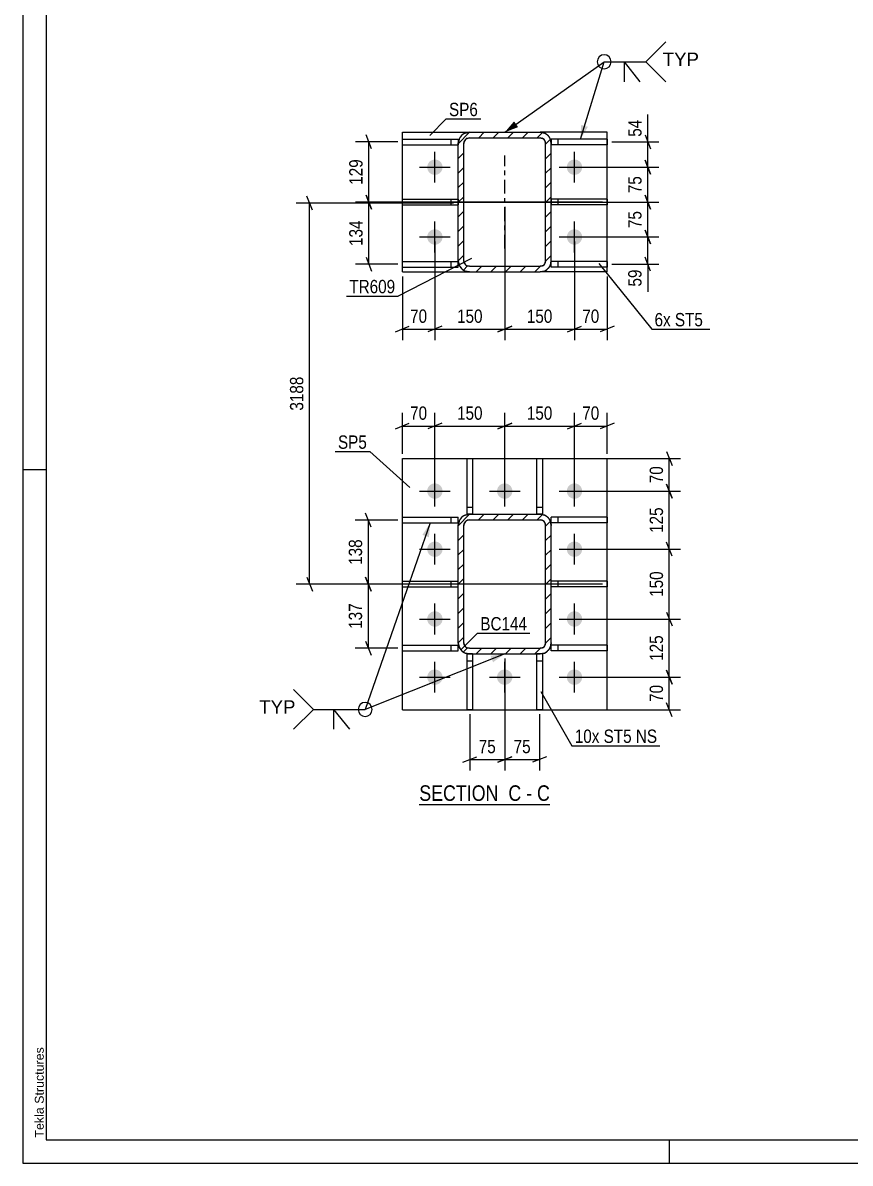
# Model space of a CAD drawing. Header units: millimetres. Extents: x 0 to 1189, y 0 to 841.
# Drawn here: x 0 to 177.8, y 0 to 245.1 of the extents above; entities that cross this region are included whole.
import ezdxf

# ---------------------------------------------------------------- set-up
doc = ezdxf.new("R2010")
doc.units = ezdxf.units.MM
doc.linetypes.add('DXK_LINE_DOT2', pattern=[3.9198, 1.9599, -1.9599])
doc.linetypes.add('DXK_LINE_DOT3', pattern=[5.9187, 2.979, -0.9799, 0.9799, -0.9799])
doc.styles.add('Arial', font='arial.ttf', dxfattribs={"height": 0.2})
doc.styles.add('Arial Narrow', font='ARIALN.TTF', dxfattribs={"height": 0.2})

# ---------------------------------------------------------------- blocks, each defined once
blk = doc.blocks.new('Unknown-814738513-1135')
at = {"color": 5, "linetype": 'Continuous'}
for p, q in [((0, 841), (0, 0)), ((5, 836), (5, 5)), ((5, 149), (0, 149)), ((5, 5), (1184, 5)), ((139, 0), (139, 5)), ((0, 0), (1189, 0))]:
    blk.add_line(p, q, dxfattribs=at)
at = {"color": 174, "linetype": 'Continuous', "style": 'Arial'}
blk.add_text('Tekla Structures', height=1.9102, rotation=90, dxfattribs=at).set_placement((4.5, 5.5))
blk = doc.blocks.new('Unknown-814738513-14 - 3557')
at = {"color": 6, "linetype": 'Continuous'}
blk.add_line((85.2, 77.13), (113.27, 77.13), dxfattribs=at)
at = {"color": 0, "linetype": 'Continuous'}
blk.add_wipeout([(103.3, 77.88), (103.3, 81.38), (85.2, 81.38), (85.2, 77.88)], dxfattribs=at)
at = {"color": 7, "linetype": 'Continuous', "style": 'Arial Narrow'}
blk.add_text('SECTION ', height=3.34, dxfattribs=at).set_placement((85.2, 77.88))
at = {"color": 0, "linetype": 'Continuous'}
blk.add_wipeout([(107.12, 77.88), (107.12, 81.38), (104.35, 81.38), (104.35, 77.88)], dxfattribs=at)
blk.add_wipeout([(109.45, 77.88), (109.45, 81.38), (108.17, 81.38), (108.17, 77.88)], dxfattribs=at)
at = {"color": 7, "linetype": 'Continuous', "style": 'Arial Narrow'}
blk.add_text('C', height=3.34, dxfattribs=at).set_placement((104.35, 77.88))
at = {"color": 0, "linetype": 'Continuous'}
blk.add_wipeout([(113.27, 77.88), (113.27, 81.38), (110.5, 81.38), (110.5, 77.88)], dxfattribs=at)
at = {"color": 7, "linetype": 'Continuous', "style": 'Arial Narrow'}
for s, p in [('C', (110.5, 77.88)), ('-', (108.17, 77.88))]:
    blk.add_text(s, height=3.34, dxfattribs=at).set_placement(p)
blk = doc.blocks.new('Part-814738513-3664 - 3557')
at = {"color": 2, "linetype": 'Continuous'}
for p, q in [((81.56, 191.58), (81.56, 221.58)), ((81.56, 221.58), (95.96, 221.58)), ((125.56, 221.58), (111.16, 221.58)), ((125.56, 191.58), (125.56, 221.58)), ((81.56, 191.58), (95.96, 191.58)), ((125.56, 191.58), (111.16, 191.58))]:
    blk.add_line(p, q, dxfattribs=at)
at = {"color": 7, "linetype": 'DXK_LINE_DOT2'}
for p, q in [((95.96, 221.58), (111.16, 221.58)), ((95.96, 191.58), (111.16, 191.58))]:
    blk.add_line(p, q, dxfattribs=at)
blk = doc.blocks.new('Part-814738513-3665 - 3557')
at = {"color": 2, "linetype": 'Continuous'}
for p, q in [((81.56, 97.47), (81.56, 151.47)), ((81.56, 151.47), (125.56, 151.47)), ((125.56, 97.47), (125.56, 151.47)), ((81.56, 97.47), (125.56, 97.47))]:
    blk.add_line(p, q, dxfattribs=at)
blk = doc.blocks.new('Part-814738513-3649 - 3557')
at = {"color": 7, "linetype": 'DXK_LINE_DOT2'}
for p, q in [((110.46, 109.47), (110.46, 109.48)), ((110.46, 109.48), (110.46, 109.47)), ((111.17, 109.48), (110.46, 109.48)), ((110.46, 107.98), (111.66, 107.98))]:
    blk.add_line(p, q, dxfattribs=at)
at = {"color": 2, "linetype": 'Continuous'}
for p, q in [((110.46, 97.48), (110.46, 109.47)), ((111.66, 109.48), (111.17, 109.48)), ((111.66, 109.48), (111.66, 97.48)), ((111.66, 97.48), (110.46, 97.48))]:
    blk.add_line(p, q, dxfattribs=at)
blk = doc.blocks.new('Part-814738513-3767 - 3557')
at = {"color": 2, "linetype": 'Continuous'}
for p, q in [((81.56, 218.91), (81.56, 220.11)), ((81.56, 220.11), (93.56, 220.11)), ((81.56, 218.91), (93.56, 218.91)), ((93.56, 220.11), (93.56, 219.18))]:
    blk.add_line(p, q, dxfattribs=at)
at = {"color": 7, "linetype": 'DXK_LINE_DOT2'}
for p, q in [((92.06, 218.91), (92.06, 220.11)), ((93.56, 219.18), (93.56, 218.91))]:
    blk.add_line(p, q, dxfattribs=at)
blk = doc.blocks.new('Part-814738513-3639 - 3557')
at = {"color": 2, "linetype": 'Continuous'}
for p, q in [((110.46, 139.48), (110.46, 151.48)), ((110.46, 151.48), (111.66, 151.48)), ((111.66, 151.48), (111.66, 139.48)), ((111.66, 139.48), (110.46, 139.48))]:
    blk.add_line(p, q, dxfattribs=at)
at = {"color": 7, "linetype": 'DXK_LINE_DOT2'}
blk.add_line((110.46, 140.98), (111.66, 140.98), dxfattribs=at)
blk = doc.blocks.new('Part-814738513-3724 - 3557')
at = {"color": 2, "linetype": 'Continuous'}
for p, q in [((95.46, 139.48), (95.46, 151.48)), ((95.46, 151.48), (96.66, 151.48)), ((96.66, 151.48), (96.66, 139.48)), ((96.66, 139.48), (95.46, 139.48))]:
    blk.add_line(p, q, dxfattribs=at)
at = {"color": 7, "linetype": 'DXK_LINE_DOT2'}
blk.add_line((95.46, 140.98), (96.66, 140.98), dxfattribs=at)
blk = doc.blocks.new('Part-814738513-3772 - 3557')
at = {"color": 2, "linetype": 'Continuous'}
for p, q in [((81.56, 205.98), (81.56, 207.18)), ((81.56, 207.18), (93.56, 207.18)), ((81.56, 205.98), (93.56, 205.98))]:
    blk.add_line(p, q, dxfattribs=at)
at = {"color": 7, "linetype": 'DXK_LINE_DOT2'}
for p, q in [((92.06, 205.98), (92.06, 207.18)), ((93.56, 207.18), (93.56, 205.98))]:
    blk.add_line(p, q, dxfattribs=at)
blk = doc.blocks.new('Part-814738513-3644 - 3557')
at = {"color": 2, "linetype": 'Continuous'}
for p, q in [((95.46, 97.48), (95.46, 109.48)), ((95.46, 109.48), (95.96, 109.48)), ((96.66, 109.47), (96.66, 97.48)), ((96.66, 97.48), (95.46, 97.48))]:
    blk.add_line(p, q, dxfattribs=at)
at = {"color": 7, "linetype": 'DXK_LINE_DOT2'}
for p, q in [((95.46, 107.98), (96.66, 107.98)), ((96.66, 109.48), (95.96, 109.48)), ((96.66, 109.48), (96.66, 109.47)), ((96.66, 109.47), (96.66, 109.48))]:
    blk.add_line(p, q, dxfattribs=at)
blk = doc.blocks.new('Part-814738513-3681 - 3557')
at = {"linetype": 'Continuous'}
h = blk.add_hatch(dxfattribs=at)
h.set_pattern_fill('', scale=0.7, style=0, pattern_type=0)
h.set_pattern_definition([(45, (93.563, 193.9762), (-1.57154, 1.57154), [])])
h.paths.add_polyline_path([(93.56, 219.18), (93.56, 193.98), (93.75, 193.06), (94.27, 192.28), (95.04, 191.76), (95.96, 191.58), (111.16, 191.58), (112.08, 191.76), (112.86, 192.28), (113.38, 193.06), (113.56, 193.98), (113.56, 219.18), (113.38, 220.09), (112.86, 220.87), (112.08, 221.39), (111.16, 221.58), (95.96, 221.58), (95.04, 221.39), (94.27, 220.87), (93.75, 220.09)])
h.paths.add_polyline_path([(95.11, 220.02), (95.5, 220.28), (95.96, 220.38), (111.16, 220.38), (111.62, 220.28), (112.01, 220.02), (112.27, 219.64), (112.36, 219.18), (112.36, 193.98), (112.27, 193.52), (112.01, 193.13), (111.62, 192.87), (111.16, 192.78), (95.96, 192.78), (95.5, 192.87), (95.11, 193.13), (94.85, 193.52), (94.76, 193.98), (94.76, 219.18), (94.85, 219.64)])
at = {"color": 7, "linetype": 'DXK_LINE_DOT2'}
for p, q in [((95.04, 221.39), (95.96, 221.58)), ((95.96, 221.58), (111.16, 221.58)), ((111.16, 221.58), (112.08, 221.39)), ((93.56, 219.18), (93.75, 220.09)), ((93.56, 193.98), (93.56, 219.18)), ((94.85, 219.64), (94.76, 219.18)), ((94.76, 193.98), (94.76, 219.18)), ((95.96, 220.38), (95.5, 220.28)), ((95.96, 220.38), (111.16, 220.38)), ((111.62, 220.28), (111.16, 220.38)), ((112.36, 219.18), (112.27, 219.64)), ((112.36, 193.98), (112.36, 219.18)), ((113.38, 220.09), (113.56, 219.18)), ((113.56, 193.98), (113.56, 219.18)), ((93.75, 193.06), (93.56, 193.98)), ((94.76, 193.98), (94.85, 193.52)), ((112.27, 193.52), (112.36, 193.98)), ((113.56, 193.98), (113.38, 193.06)), ((95.96, 191.58), (95.04, 191.76)), ((95.5, 192.87), (95.96, 192.78)), ((95.96, 192.78), (111.16, 192.78)), ((95.96, 191.58), (111.16, 191.58)), ((111.16, 192.78), (111.62, 192.87)), ((112.08, 191.76), (111.16, 191.58))]:
    blk.add_line(p, q, dxfattribs=at)
at = {"color": 2, "linetype": 'Continuous'}
for p, q in [((95.96, 221.58), (95.04, 221.39)), ((95.96, 221.58), (111.16, 221.58)), ((112.08, 221.39), (111.16, 221.58)), ((93.75, 220.09), (93.56, 219.18)), ((93.56, 193.98), (93.56, 219.18)), ((94.76, 219.18), (94.85, 219.64)), ((94.76, 193.98), (94.76, 219.18)), ((95.5, 220.28), (95.96, 220.38)), ((95.96, 220.38), (111.16, 220.38)), ((111.16, 220.38), (111.62, 220.28)), ((112.27, 219.64), (112.36, 219.18)), ((112.36, 193.98), (112.36, 219.18)), ((113.56, 219.18), (113.38, 220.09)), ((113.56, 193.98), (113.56, 219.18)), ((93.56, 193.98), (93.75, 193.06)), ((94.85, 193.52), (94.76, 193.98)), ((112.36, 193.98), (112.27, 193.52)), ((113.38, 193.06), (113.56, 193.98)), ((95.04, 191.76), (95.96, 191.58)), ((95.96, 192.78), (95.5, 192.87)), ((95.96, 192.78), (111.16, 192.78)), ((95.96, 191.58), (111.16, 191.58)), ((111.62, 192.87), (111.16, 192.78)), ((111.16, 191.58), (112.08, 191.76))]:
    blk.add_line(p, q, dxfattribs=at)
at = {"color": 7, "linetype": 'DXK_LINE_DOT3'}
for p, q in [((103.56, 196.58), (103.56, 216.58)), ((93.56, 206.58), (113.56, 206.58))]:
    blk.add_line(p, q, dxfattribs=at)
at = {"color": 7, "linetype": 'DXK_LINE_DOT2'}
for centre, radius, start, end in [((95.96, 219.18), 2.4, 112.5, 157.5), ((111.16, 219.18), 2.4, 22.5, 67.5), ((95.96, 219.18), 1.2, 112.5, 157.5), ((111.16, 219.18), 1.2, 22.5, 67.5), ((95.96, 193.98), 2.4, 202.5, 247.5), ((95.96, 193.98), 1.2, 202.5, 247.5), ((111.16, 193.98), 1.2, 292.5, 337.5), ((111.16, 193.98), 2.4, 292.5, 337.5)]:
    blk.add_arc(centre, radius, start, end, dxfattribs=at)
at = {"color": 2, "linetype": 'Continuous'}
for centre, radius, start, end in [((95.96, 219.18), 2.4, 112.5, 157.5), ((111.16, 219.18), 2.4, 22.5, 67.5), ((95.96, 219.18), 1.2, 112.5, 157.5), ((111.16, 219.18), 1.2, 22.5, 67.5), ((95.96, 193.98), 2.4, 202.5, 247.5), ((95.96, 193.98), 1.2, 202.5, 247.5), ((111.16, 193.98), 1.2, 292.5, 337.5), ((111.16, 193.98), 2.4, 292.5, 337.5)]:
    blk.add_arc(centre, radius, start, end, dxfattribs=at)
blk = doc.blocks.new('Part-814738513-3686 - 3557')
at = {"linetype": 'Continuous'}
h = blk.add_hatch(dxfattribs=at)
h.set_pattern_fill('', scale=0.7, style=0, pattern_type=0)
h.set_pattern_definition([(45, (93.563, 111.875), (-1.57154, 1.57154), [])])
h.paths.add_polyline_path([(93.56, 137.07), (93.56, 111.87), (93.75, 110.96), (94.27, 110.18), (95.04, 109.66), (95.96, 109.47), (111.16, 109.47), (112.08, 109.66), (112.86, 110.18), (113.38, 110.96), (113.56, 111.87), (113.56, 137.07), (113.38, 137.99), (112.86, 138.77), (112.08, 139.29), (111.16, 139.47), (95.96, 139.47), (95.04, 139.29), (94.27, 138.77), (93.75, 137.99)])
h.paths.add_polyline_path([(95.11, 137.92), (95.5, 138.18), (95.96, 138.27), (111.16, 138.27), (111.62, 138.18), (112.01, 137.92), (112.27, 137.53), (112.36, 137.07), (112.36, 111.87), (112.27, 111.42), (112.01, 111.03), (111.62, 110.77), (111.16, 110.67), (95.96, 110.67), (95.5, 110.77), (95.11, 111.03), (94.85, 111.42), (94.76, 111.87), (94.76, 137.07), (94.85, 137.53)])
at = {"color": 7, "linetype": 'DXK_LINE_DOT2'}
for p, q in [((93.56, 137.07), (93.75, 137.99)), ((94.85, 137.53), (94.76, 137.07)), ((95.04, 139.29), (95.96, 139.47)), ((95.96, 138.27), (95.5, 138.18)), ((95.96, 139.47), (111.16, 139.47)), ((95.96, 138.27), (111.16, 138.27)), ((111.16, 139.47), (112.08, 139.29)), ((111.62, 138.18), (111.16, 138.27)), ((112.36, 137.07), (112.27, 137.53)), ((113.38, 137.99), (113.56, 137.07)), ((93.56, 111.87), (93.56, 137.07)), ((94.76, 111.87), (94.76, 137.07)), ((112.36, 111.87), (112.36, 137.07)), ((113.56, 111.87), (113.56, 137.07)), ((93.75, 110.96), (93.56, 111.87)), ((94.76, 111.87), (94.85, 111.42)), ((95.5, 110.77), (95.96, 110.67)), ((95.96, 110.67), (111.16, 110.67)), ((111.16, 110.67), (111.62, 110.77)), ((112.27, 111.42), (112.36, 111.87)), ((113.56, 111.87), (113.38, 110.96)), ((95.96, 109.47), (95.04, 109.66)), ((95.96, 109.47), (111.16, 109.47)), ((111.66, 109.57), (111.16, 109.47)), ((112.08, 109.66), (111.66, 109.57))]:
    blk.add_line(p, q, dxfattribs=at)
at = {"color": 2, "linetype": 'Continuous'}
for p, q in [((93.75, 137.99), (93.56, 137.07)), ((94.76, 137.07), (94.85, 137.53)), ((95.96, 139.47), (95.04, 139.29)), ((95.5, 138.18), (95.96, 138.27)), ((95.96, 139.47), (111.16, 139.47)), ((95.96, 138.27), (111.16, 138.27)), ((112.08, 139.29), (111.16, 139.47)), ((111.16, 138.27), (111.62, 138.18)), ((112.27, 137.53), (112.36, 137.07)), ((113.56, 137.07), (113.38, 137.99)), ((93.56, 111.87), (93.56, 137.07)), ((94.76, 111.87), (94.76, 137.07)), ((112.36, 111.87), (112.36, 137.07)), ((113.56, 111.87), (113.56, 137.07)), ((93.56, 111.87), (93.75, 110.96)), ((94.85, 111.42), (94.76, 111.87)), ((95.96, 110.67), (95.5, 110.77)), ((95.96, 110.67), (111.16, 110.67)), ((111.62, 110.77), (111.16, 110.67)), ((112.36, 111.87), (112.27, 111.42)), ((113.38, 110.96), (113.56, 111.87)), ((95.04, 109.66), (95.96, 109.47)), ((95.96, 109.47), (111.16, 109.47)), ((111.16, 109.47), (112.08, 109.66))]:
    blk.add_line(p, q, dxfattribs=at)
at = {"color": 7, "linetype": 'DXK_LINE_DOT3'}
blk.add_line((103.56, 124.47), (103.56, 124.47), dxfattribs=at)
at = {"color": 7, "linetype": 'DXK_LINE_DOT2'}
for centre, radius, start, end in [((95.96, 137.07), 2.4, 112.5, 157.5), ((95.96, 137.07), 1.2, 112.5, 157.5), ((111.16, 137.07), 1.2, 22.5, 67.5), ((111.16, 137.07), 2.4, 22.5, 67.5), ((95.96, 111.87), 2.4, 202.5, 247.5), ((95.96, 111.87), 1.2, 202.5, 247.5), ((111.16, 111.87), 1.2, 292.5, 337.5), ((111.16, 111.87), 2.4, 292.5, 337.5)]:
    blk.add_arc(centre, radius, start, end, dxfattribs=at)
at = {"color": 2, "linetype": 'Continuous'}
for centre, radius, start, end in [((95.96, 137.07), 2.4, 112.5, 157.5), ((95.96, 137.07), 1.2, 112.5, 157.5), ((111.16, 137.07), 1.2, 22.5, 67.5), ((111.16, 137.07), 2.4, 22.5, 67.5), ((95.96, 111.87), 2.4, 202.5, 247.5), ((95.96, 111.87), 1.2, 202.5, 247.5), ((111.16, 111.87), 1.2, 292.5, 337.5), ((111.16, 111.87), 2.4, 292.5, 337.5)]:
    blk.add_arc(centre, radius, start, end, dxfattribs=at)
blk = doc.blocks.new('Part-814738513-3694 - 3557')
at = {"color": 2, "linetype": 'Continuous'}
for p, q in [((125.56, 111.33), (113.56, 111.33)), ((113.56, 110.13), (113.56, 111.33)), ((125.56, 111.33), (125.56, 110.13)), ((125.56, 110.13), (113.56, 110.13))]:
    blk.add_line(p, q, dxfattribs=at)
at = {"color": 7, "linetype": 'DXK_LINE_DOT2'}
blk.add_line((115.06, 110.13), (115.06, 111.33), dxfattribs=at)
blk = doc.blocks.new('Part-814738513-3699 - 3557')
at = {"color": 2, "linetype": 'Continuous'}
for p, q in [((125.56, 138.83), (113.56, 138.83)), ((113.56, 137.63), (113.56, 138.83)), ((125.56, 137.63), (113.56, 137.63)), ((125.56, 138.83), (125.56, 137.63))]:
    blk.add_line(p, q, dxfattribs=at)
at = {"color": 7, "linetype": 'DXK_LINE_DOT2'}
blk.add_line((115.06, 137.63), (115.06, 138.83), dxfattribs=at)
blk = doc.blocks.new('Part-814738513-3704 - 3557')
at = {"color": 2, "linetype": 'Continuous'}
for p, q in [((125.56, 125.08), (113.56, 125.08)), ((125.56, 125.08), (125.56, 123.88)), ((125.56, 123.88), (113.56, 123.88))]:
    blk.add_line(p, q, dxfattribs=at)
at = {"color": 7, "linetype": 'DXK_LINE_DOT2'}
for p, q in [((113.56, 123.88), (113.56, 125.08)), ((115.06, 123.88), (115.06, 125.08))]:
    blk.add_line(p, q, dxfattribs=at)
blk = doc.blocks.new('Part-814738513-3709 - 3557')
at = {"color": 2, "linetype": 'Continuous'}
for p, q in [((81.56, 110.13), (81.56, 111.33)), ((81.56, 111.33), (93.56, 111.33)), ((93.56, 110.13), (93.56, 111.33)), ((81.56, 110.13), (93.56, 110.13))]:
    blk.add_line(p, q, dxfattribs=at)
at = {"color": 7, "linetype": 'DXK_LINE_DOT2'}
blk.add_line((92.06, 110.13), (92.06, 111.33), dxfattribs=at)
blk = doc.blocks.new('Part-814738513-3714 - 3557')
at = {"color": 2, "linetype": 'Continuous'}
for p, q in [((81.56, 137.63), (81.56, 138.83)), ((81.56, 138.83), (93.56, 138.83)), ((81.56, 137.63), (93.56, 137.63)), ((93.56, 137.63), (93.56, 138.83))]:
    blk.add_line(p, q, dxfattribs=at)
at = {"color": 7, "linetype": 'DXK_LINE_DOT2'}
blk.add_line((92.06, 137.63), (92.06, 138.83), dxfattribs=at)
blk = doc.blocks.new('Part-814738513-3719 - 3557')
at = {"color": 2, "linetype": 'Continuous'}
for p, q in [((81.56, 123.88), (81.56, 125.08)), ((81.56, 125.08), (93.56, 125.08)), ((81.56, 123.88), (93.56, 123.88))]:
    blk.add_line(p, q, dxfattribs=at)
at = {"color": 7, "linetype": 'DXK_LINE_DOT2'}
for p, q in [((92.06, 123.88), (92.06, 125.08)), ((93.56, 123.88), (93.56, 125.08))]:
    blk.add_line(p, q, dxfattribs=at)
blk = doc.blocks.new('Bolt-814738513-3783 - 3557')
at = {"linetype": 'Continuous'}
for points in [[(86.91, 214.08, -1), (90.21, 214.08, -1)], [(116.91, 214.08, -1), (120.21, 214.08, -1)], [(86.91, 199.08, -1), (90.21, 199.08, -1)], [(116.91, 199.08, -1), (120.21, 199.08, -1)]]:
    blk.add_hatch(color=1, dxfattribs=at).paths.add_polyline_path(points)
at = {"color": 1, "linetype": 'Continuous'}
for p, q in [((88.56, 210.78), (88.56, 217.38)), ((118.56, 210.78), (118.56, 217.38)), ((85.26, 214.08), (91.86, 214.08)), ((115.26, 214.08), (121.86, 214.08)), ((88.56, 195.78), (88.56, 202.38)), ((118.56, 195.78), (118.56, 202.38)), ((85.26, 199.08), (91.86, 199.08)), ((115.26, 199.08), (121.86, 199.08))]:
    blk.add_line(p, q, dxfattribs=at)
blk = doc.blocks.new('Part-814738513-3747 - 3557')
at = {"color": 2, "linetype": 'Continuous'}
for p, q in [((125.56, 193.81), (113.56, 193.81)), ((113.56, 192.61), (113.56, 193.81)), ((125.56, 193.81), (125.56, 192.61)), ((125.56, 192.61), (113.56, 192.61))]:
    blk.add_line(p, q, dxfattribs=at)
at = {"color": 7, "linetype": 'DXK_LINE_DOT2'}
blk.add_line((115.06, 192.61), (115.06, 193.81), dxfattribs=at)
blk = doc.blocks.new('Part-814738513-3752 - 3557')
at = {"color": 2, "linetype": 'Continuous'}
for p, q in [((125.56, 220.11), (113.56, 220.11)), ((113.56, 220.11), (113.56, 219.18)), ((125.56, 218.91), (113.56, 218.91)), ((125.56, 220.11), (125.56, 218.91))]:
    blk.add_line(p, q, dxfattribs=at)
at = {"color": 7, "linetype": 'DXK_LINE_DOT2'}
for p, q in [((113.56, 219.18), (113.56, 218.91)), ((115.06, 218.91), (115.06, 220.11))]:
    blk.add_line(p, q, dxfattribs=at)
blk = doc.blocks.new('Part-814738513-3757 - 3557')
at = {"color": 2, "linetype": 'Continuous'}
for p, q in [((125.56, 207.18), (113.56, 207.18)), ((125.56, 205.98), (113.56, 205.98)), ((125.56, 207.18), (125.56, 205.98))]:
    blk.add_line(p, q, dxfattribs=at)
at = {"color": 7, "linetype": 'DXK_LINE_DOT2'}
for p, q in [((113.56, 207.18), (113.56, 205.98)), ((115.06, 205.98), (115.06, 207.18))]:
    blk.add_line(p, q, dxfattribs=at)
blk = doc.blocks.new('Part-814738513-3762 - 3557')
at = {"color": 2, "linetype": 'Continuous'}
for p, q in [((81.56, 192.61), (81.56, 193.81)), ((81.56, 193.81), (93.56, 193.81)), ((93.56, 192.61), (93.56, 193.81)), ((81.56, 192.61), (93.56, 192.61))]:
    blk.add_line(p, q, dxfattribs=at)
at = {"color": 7, "linetype": 'DXK_LINE_DOT2'}
blk.add_line((92.06, 192.61), (92.06, 193.81), dxfattribs=at)
blk = doc.blocks.new('Bolt-814738513-3784 - 3557')
at = {"linetype": 'Continuous'}
for points in [[(86.91, 144.47, -1), (90.21, 144.47, -1)], [(101.91, 144.47, -1), (105.21, 144.47, -1)], [(116.91, 144.47, -1), (120.21, 144.47, -1)], [(86.91, 131.97, -1), (90.21, 131.97, -1)], [(116.91, 131.97, -1), (120.21, 131.97, -1)], [(86.91, 116.97, -1), (90.21, 116.97, -1)], [(116.91, 116.97, -1), (120.21, 116.97, -1)], [(86.91, 104.47, -1), (90.21, 104.47, -1)], [(101.91, 104.47, -1), (105.21, 104.47, -1)], [(116.91, 104.47, -1), (120.21, 104.47, -1)]]:
    blk.add_hatch(color=1, dxfattribs=at).paths.add_polyline_path(points)
at = {"color": 1, "linetype": 'Continuous'}
for p, q in [((88.56, 141.17), (88.56, 147.77)), ((103.56, 141.17), (103.56, 147.77)), ((118.56, 141.17), (118.56, 147.77)), ((85.26, 144.47), (91.86, 144.47)), ((100.26, 144.47), (106.86, 144.47)), ((115.26, 144.47), (121.86, 144.47)), ((88.56, 128.67), (88.56, 135.27)), ((118.56, 128.67), (118.56, 135.27)), ((85.26, 131.97), (91.86, 131.97)), ((115.26, 131.97), (121.86, 131.97)), ((88.56, 113.67), (88.56, 120.27)), ((118.56, 113.67), (118.56, 120.27)), ((85.26, 116.97), (91.86, 116.97)), ((115.26, 116.97), (121.86, 116.97)), ((88.56, 101.17), (88.56, 107.77)), ((103.56, 101.17), (103.56, 107.77)), ((118.56, 101.17), (118.56, 107.77)), ((85.26, 104.47), (91.86, 104.47)), ((100.26, 104.47), (106.86, 104.47)), ((115.26, 104.47), (121.86, 104.47))]:
    blk.add_line(p, q, dxfattribs=at)
blk = doc.blocks.new('StraightDimension-814738513-3871 - 3557')
at = {"color": 7, "linetype": 'Continuous'}
for p, q in [((88.56, 198.08), (88.56, 176.88)), ((81.56, 190.58), (81.56, 176.88)), ((80.06, 178.68), (83.06, 179.88)), ((81.56, 179.28), (88.56, 179.28)), ((90.06, 179.88), (87.06, 178.68))]:
    blk.add_line(p, q, dxfattribs=at)
at = {"color": 0}
blk.add_wipeout([(87.49, 180.03), (87.49, 184.23), (82.63, 184.23), (82.63, 180.03)], dxfattribs=at)
at = {"color": 3, "style": 'Arial Narrow'}
blk.add_text('70', height=2.863, dxfattribs=at).set_placement((83.23, 180.63))
blk = doc.blocks.new('StraightDimension-814738513-3983 - 3557')
at = {"color": 7, "linetype": 'Continuous'}
for p, q in [((103.56, 108.47), (103.56, 84.38)), ((96.06, 96.48), (96.06, 84.38)), ((94.56, 86.18), (97.56, 87.38)), ((96.06, 86.78), (103.56, 86.78)), ((105.06, 87.38), (102.06, 86.18))]:
    blk.add_line(p, q, dxfattribs=at)
at = {"color": 0}
blk.add_wipeout([(102.24, 87.53), (102.24, 91.73), (97.38, 91.73), (97.38, 87.53)], dxfattribs=at)
at = {"color": 3, "style": 'Arial Narrow'}
blk.add_text('75', height=2.863, dxfattribs=at).set_placement((97.98, 88.13))
blk = doc.blocks.new('StraightDimension-814738513-3978 - 3557')
at = {"color": 7, "linetype": 'Continuous'}
for p, q in [((103.56, 108.47), (103.56, 84.38)), ((111.06, 96.48), (111.06, 84.38)), ((102.06, 86.18), (105.06, 87.38)), ((103.56, 86.78), (111.06, 86.78)), ((112.56, 87.38), (109.56, 86.18))]:
    blk.add_line(p, q, dxfattribs=at)
at = {"color": 0}
blk.add_wipeout([(109.74, 87.53), (109.74, 91.73), (104.88, 91.73), (104.88, 87.53)], dxfattribs=at)
at = {"color": 3, "style": 'Arial Narrow'}
blk.add_text('75', height=2.863, dxfattribs=at).set_placement((105.48, 88.13))
blk = doc.blocks.new('StraightDimension-814738513-3963 - 3557')
at = {"color": 7, "linetype": 'Continuous'}
for p, q in [((81.56, 152.47), (81.56, 161.3)), ((88.56, 145.47), (88.56, 161.3)), ((80.06, 157.85), (83.06, 159.05)), ((81.56, 158.45), (88.56, 158.45)), ((90.06, 159.05), (87.06, 157.85))]:
    blk.add_line(p, q, dxfattribs=at)
at = {"color": 0}
blk.add_wipeout([(87.49, 159.2), (87.49, 163.4), (82.63, 163.4), (82.63, 159.2)], dxfattribs=at)
at = {"color": 3, "style": 'Arial Narrow'}
blk.add_text('70', height=2.863, dxfattribs=at).set_placement((83.23, 159.8))
blk = doc.blocks.new('StraightDimension-814738513-8327 - 3557')
at = {"color": 7, "linetype": 'Continuous'}
for p, q in [((139.53, 130.47), (138.33, 133.47)), ((119.56, 131.97), (141.33, 131.97)), ((138.93, 116.97), (138.93, 131.97)), ((138.33, 118.47), (139.53, 115.47)), ((119.56, 116.97), (141.33, 116.97))]:
    blk.add_line(p, q, dxfattribs=at)
at = {"color": 0}
blk.add_wipeout([(138.18, 127.82), (133.98, 127.82), (133.98, 121.13), (138.18, 121.13)], dxfattribs=at)
at = {"color": 3, "style": 'Arial Narrow'}
blk.add_text('150', height=2.863, rotation=90.0002, dxfattribs=at).set_placement((137.58, 121.73))
blk = doc.blocks.new('StraightDimension-814738513-3827 - 3557')
at = {"color": 7, "linetype": 'Continuous'}
for p, q in [((118.56, 198.08), (118.56, 176.88)), ((125.56, 190.58), (125.56, 176.88)), ((117.06, 178.68), (120.06, 179.88)), ((118.56, 179.28), (125.56, 179.28)), ((127.06, 179.88), (124.06, 178.68))]:
    blk.add_line(p, q, dxfattribs=at)
at = {"color": 0}
blk.add_wipeout([(124.49, 180.03), (124.49, 184.23), (119.63, 184.23), (119.63, 180.03)], dxfattribs=at)
at = {"color": 3, "style": 'Arial Narrow'}
blk.add_text('70', height=2.863, dxfattribs=at).set_placement((120.23, 180.63))
blk = doc.blocks.new('StraightDimension-814738513-3911 - 3557')
at = {"color": 7, "linetype": 'Continuous'}
for p, q in [((74.86, 136.73), (73.66, 139.73)), ((80.56, 138.23), (71.41, 138.23)), ((74.26, 124.47), (74.26, 138.23)), ((73.66, 125.97), (74.86, 122.97)), ((124.56, 124.47), (71.41, 124.47))]:
    blk.add_line(p, q, dxfattribs=at)
at = {"color": 0}
blk.add_wipeout([(73.51, 134.69), (69.31, 134.69), (69.31, 128.01), (73.51, 128.01)], dxfattribs=at)
at = {"color": 3, "style": 'Arial Narrow'}
blk.add_text('138', height=2.863, rotation=90.0002, dxfattribs=at).set_placement((72.91, 128.61))
blk = doc.blocks.new('StraightDimension-814738513-3837 - 3557')
at = {"color": 7, "linetype": 'Continuous'}
for p, q in [((103.56, 205.58), (103.56, 176.88)), ((118.56, 198.08), (118.56, 176.88)), ((105.06, 179.88), (102.06, 178.68)), ((103.56, 179.28), (118.56, 179.28)), ((117.06, 178.68), (120.06, 179.88))]:
    blk.add_line(p, q, dxfattribs=at)
at = {"color": 0}
blk.add_wipeout([(114.41, 180.03), (114.41, 184.23), (107.72, 184.23), (107.72, 180.03)], dxfattribs=at)
at = {"color": 3, "style": 'Arial Narrow'}
blk.add_text('150', height=2.863, dxfattribs=at).set_placement((108.32, 180.63))
blk = doc.blocks.new('StraightDimension-814738513-3896 - 3557')
at = {"color": 7, "linetype": 'Continuous'}
for p, q in [((124.56, 206.58), (71.51, 206.58)), ((74.96, 205.08), (73.76, 208.08)), ((74.36, 193.21), (74.36, 206.58)), ((73.76, 194.71), (74.96, 191.71)), ((80.56, 193.21), (71.51, 193.21))]:
    blk.add_line(p, q, dxfattribs=at)
at = {"color": 0}
blk.add_wipeout([(73.61, 203.23), (69.41, 203.23), (69.41, 196.55), (73.61, 196.55)], dxfattribs=at)
at = {"color": 3, "style": 'Arial Narrow'}
blk.add_text('134', height=2.863, rotation=90.0002, dxfattribs=at).set_placement((73.01, 197.15))
blk = doc.blocks.new('StraightDimension-814738513-3811 - 3557')
at = {"color": 7, "linetype": 'Continuous'}
for p, q in [((82.56, 206.58), (136.71, 206.58)), ((133.71, 208.08), (134.91, 205.08)), ((134.31, 199.08), (134.31, 206.58)), ((119.56, 199.08), (136.71, 199.08)), ((134.91, 197.58), (133.71, 200.58))]:
    blk.add_line(p, q, dxfattribs=at)
at = {"color": 0}
blk.add_wipeout([(133.56, 205.25), (129.36, 205.25), (129.36, 200.4), (133.56, 200.4)], dxfattribs=at)
at = {"color": 3, "style": 'Arial Narrow'}
blk.add_text('75', height=2.863, rotation=90.0002, dxfattribs=at).set_placement((132.96, 201))
blk = doc.blocks.new('StraightDimension-814738513-8343 - 3557')
at = {"color": 7, "linetype": 'Continuous'}
for p, q in [((88.56, 145.47), (88.56, 161.3)), ((103.56, 145.47), (103.56, 161.3)), ((90.06, 159.05), (87.06, 157.85)), ((88.56, 158.45), (103.56, 158.45)), ((102.06, 157.85), (105.06, 159.05))]:
    blk.add_line(p, q, dxfattribs=at)
at = {"color": 0}
blk.add_wipeout([(99.41, 159.2), (99.41, 163.4), (92.72, 163.4), (92.72, 159.2)], dxfattribs=at)
at = {"color": 3, "style": 'Arial Narrow'}
blk.add_text('150', height=2.863, dxfattribs=at).set_placement((93.32, 159.8))
blk = doc.blocks.new('StraightDimension-814738513-3882 - 3557')
at = {"color": 7, "linetype": 'Continuous'}
for p, q in [((92.56, 206.36), (58.78, 206.36)), ((62.23, 204.86), (61.03, 207.86)), ((61.63, 124.48), (61.63, 206.36)), ((61.03, 125.98), (62.23, 122.98)), ((92.56, 124.48), (58.78, 124.48))]:
    blk.add_line(p, q, dxfattribs=at)
at = {"color": 0}
blk.add_wipeout([(60.88, 169.67), (56.68, 169.67), (56.68, 161.16), (60.88, 161.16)], dxfattribs=at)
at = {"color": 3, "style": 'Arial Narrow'}
blk.add_text('3188', height=2.863, rotation=90.0002, dxfattribs=at).set_placement((60.28, 161.76))
blk = doc.blocks.new('StraightDimension-814738513-3802 - 3557')
at = {"color": 7, "linetype": 'Continuous'}
for p, q in [((119.56, 214.08), (136.71, 214.08)), ((133.71, 215.58), (134.91, 212.58)), ((134.31, 206.58), (134.31, 214.08)), ((82.56, 206.58), (136.71, 206.58)), ((134.91, 205.08), (133.71, 208.08))]:
    blk.add_line(p, q, dxfattribs=at)
at = {"color": 0}
blk.add_wipeout([(133.56, 212.75), (129.36, 212.75), (129.36, 207.9), (133.56, 207.9)], dxfattribs=at)
at = {"color": 3, "style": 'Arial Narrow'}
blk.add_text('75', height=2.863, rotation=90.0002, dxfattribs=at).set_placement((132.96, 208.5))
blk = doc.blocks.new('StraightDimension-814738513-3796 - 3557')
at = {"color": 7, "linetype": 'Continuous'}
for p, q in [((133.71, 221.01), (134.91, 218.01)), ((126.56, 219.51), (136.71, 219.51)), ((134.31, 214.08), (134.31, 219.51)), ((119.56, 214.08), (136.71, 214.08)), ((134.91, 212.58), (133.71, 215.58))]:
    blk.add_line(p, q, dxfattribs=at)
at = {"color": 0}
blk.add_wipeout([(133.56, 224.89), (129.36, 224.89), (129.36, 220.03), (133.56, 220.03)], dxfattribs=at)
at = {"color": 7, "linetype": 'Continuous'}
blk.add_line((134.31, 219.51), (134.31, 225.41), dxfattribs=at)
blk.add_line((134.31, 219.51), (134.31, 225.41), dxfattribs=at)
at = {"color": 3, "style": 'Arial Narrow'}
blk.add_text('54', height=2.863, rotation=90.0002, dxfattribs=at).set_placement((132.96, 220.63))
blk = doc.blocks.new('StraightDimension-814738513-3820 - 3557')
at = {"color": 7, "linetype": 'Continuous'}
for p, q in [((119.56, 199.08), (136.71, 199.08)), ((133.71, 200.58), (134.91, 197.58)), ((134.31, 193.21), (134.31, 199.08)), ((134.91, 191.71), (133.71, 194.71)), ((126.56, 193.21), (136.71, 193.21))]:
    blk.add_line(p, q, dxfattribs=at)
at = {"color": 0}
blk.add_wipeout([(133.56, 192.68), (129.36, 192.68), (129.36, 187.83), (133.56, 187.83)], dxfattribs=at)
at = {"color": 7, "linetype": 'Continuous'}
blk.add_line((134.31, 193.21), (134.31, 187.3), dxfattribs=at)
blk.add_line((134.31, 193.21), (134.31, 187.3), dxfattribs=at)
at = {"color": 3, "style": 'Arial Narrow'}
blk.add_text('59', height=2.863, rotation=90.0002, dxfattribs=at).set_placement((132.96, 188.43))
blk = doc.blocks.new('StraightDimension-814738513-3918 - 3557')
at = {"color": 7, "linetype": 'Continuous'}
for p, q in [((74.86, 122.97), (73.66, 125.97)), ((124.56, 124.47), (71.41, 124.47)), ((74.26, 110.73), (74.26, 124.47)), ((80.56, 110.73), (71.41, 110.73)), ((73.66, 112.23), (74.86, 109.23))]:
    blk.add_line(p, q, dxfattribs=at)
at = {"color": 0}
blk.add_wipeout([(73.51, 120.94), (69.31, 120.94), (69.31, 114.26), (73.51, 114.26)], dxfattribs=at)
at = {"color": 3, "style": 'Arial Narrow'}
blk.add_text('137', height=2.863, rotation=90.0002, dxfattribs=at).set_placement((72.91, 114.86))
blk = doc.blocks.new('StraightDimension-814738513-3854 - 3557')
at = {"color": 7, "linetype": 'Continuous'}
for p, q in [((103.56, 205.58), (103.56, 176.88)), ((88.56, 198.08), (88.56, 176.88)), ((90.06, 179.88), (87.06, 178.68)), ((88.56, 179.28), (103.56, 179.28)), ((102.06, 178.68), (105.06, 179.88))]:
    blk.add_line(p, q, dxfattribs=at)
at = {"color": 0}
blk.add_wipeout([(99.41, 180.03), (99.41, 184.23), (92.72, 184.23), (92.72, 180.03)], dxfattribs=at)
at = {"color": 3, "style": 'Arial Narrow'}
blk.add_text('150', height=2.863, dxfattribs=at).set_placement((93.32, 180.63))
blk = doc.blocks.new('StraightDimension-814738513-3903 - 3557')
at = {"color": 7, "linetype": 'Continuous'}
for p, q in [((74.96, 218.01), (73.76, 221.01)), ((80.56, 219.51), (71.51, 219.51)), ((74.36, 206.58), (74.36, 219.51)), ((124.56, 206.58), (71.51, 206.58)), ((73.76, 208.08), (74.96, 205.08))]:
    blk.add_line(p, q, dxfattribs=at)
at = {"color": 0}
blk.add_wipeout([(73.61, 216.38), (69.41, 216.38), (69.41, 209.7), (73.61, 209.7)], dxfattribs=at)
at = {"color": 3, "style": 'Arial Narrow'}
blk.add_text('129', height=2.863, rotation=90.0002, dxfattribs=at).set_placement((73.01, 210.3))
blk = doc.blocks.new('StraightDimension-814738513-3953 - 3557')
at = {"color": 7, "linetype": 'Continuous'}
for p, q in [((118.56, 145.47), (118.56, 161.3)), ((125.56, 152.47), (125.56, 161.3)), ((117.06, 157.85), (120.06, 159.05)), ((118.56, 158.45), (125.56, 158.45)), ((127.06, 159.05), (124.06, 157.85))]:
    blk.add_line(p, q, dxfattribs=at)
at = {"color": 0}
blk.add_wipeout([(124.49, 159.2), (124.49, 163.4), (119.63, 163.4), (119.63, 159.2)], dxfattribs=at)
at = {"color": 3, "style": 'Arial Narrow'}
blk.add_text('70', height=2.863, dxfattribs=at).set_placement((120.23, 159.8))
blk = doc.blocks.new('StraightDimension-814738513-8325 - 3557')
at = {"color": 7, "linetype": 'Continuous'}
for p, q in [((138.33, 118.47), (139.53, 115.47)), ((119.56, 116.97), (141.33, 116.97)), ((138.93, 104.47), (138.93, 116.97)), ((139.53, 102.97), (138.33, 105.97)), ((119.56, 104.47), (141.33, 104.47))]:
    blk.add_line(p, q, dxfattribs=at)
at = {"color": 0}
blk.add_wipeout([(138.18, 114.07), (133.98, 114.07), (133.98, 107.38), (138.18, 107.38)], dxfattribs=at)
at = {"color": 3, "style": 'Arial Narrow'}
blk.add_text('125', height=2.863, rotation=90.0002, dxfattribs=at).set_placement((137.58, 107.98))
blk = doc.blocks.new('StraightDimension-814738513-8329 - 3557')
at = {"color": 7, "linetype": 'Continuous'}
for p, q in [((138.33, 145.97), (139.53, 142.97)), ((119.56, 144.47), (141.33, 144.47)), ((138.93, 131.97), (138.93, 144.47)), ((139.53, 130.47), (138.33, 133.47)), ((119.56, 131.97), (141.33, 131.97))]:
    blk.add_line(p, q, dxfattribs=at)
at = {"color": 0}
blk.add_wipeout([(138.18, 141.57), (133.98, 141.57), (133.98, 134.88), (138.18, 134.88)], dxfattribs=at)
at = {"color": 3, "style": 'Arial Narrow'}
blk.add_text('125', height=2.863, rotation=90.0002, dxfattribs=at).set_placement((137.58, 135.48))
blk = doc.blocks.new('StraightDimension-814738513-8345 - 3557')
at = {"color": 7, "linetype": 'Continuous'}
for p, q in [((103.56, 145.47), (103.56, 161.3)), ((118.56, 145.47), (118.56, 161.3)), ((105.06, 159.05), (102.06, 157.85)), ((103.56, 158.45), (118.56, 158.45)), ((117.06, 157.85), (120.06, 159.05))]:
    blk.add_line(p, q, dxfattribs=at)
at = {"color": 0}
blk.add_wipeout([(114.41, 159.2), (114.41, 163.4), (107.72, 163.4), (107.72, 159.2)], dxfattribs=at)
at = {"color": 3, "style": 'Arial Narrow'}
blk.add_text('150', height=2.863, dxfattribs=at).set_placement((108.32, 159.8))
blk = doc.blocks.new('StraightDimension-814738513-8353 - 3557')
at = {"color": 7, "linetype": 'Continuous'}
for p, q in [((138.33, 152.97), (139.53, 149.97)), ((82.56, 151.47), (141.33, 151.47)), ((138.93, 144.47), (138.93, 151.47)), ((139.53, 142.97), (138.33, 145.97)), ((119.56, 144.47), (141.33, 144.47))]:
    blk.add_line(p, q, dxfattribs=at)
at = {"color": 0}
blk.add_wipeout([(138.18, 150.4), (133.98, 150.4), (133.98, 145.55), (138.18, 145.55)], dxfattribs=at)
at = {"color": 3, "style": 'Arial Narrow'}
blk.add_text('70', height=2.863, rotation=90.0002, dxfattribs=at).set_placement((137.58, 146.15))
blk = doc.blocks.new('StraightDimension-814738513-8354 - 3557')
at = {"color": 7, "linetype": 'Continuous'}
for p, q in [((138.33, 105.97), (139.53, 102.97)), ((119.56, 104.47), (141.33, 104.47)), ((138.93, 97.47), (138.93, 104.47)), ((139.53, 95.97), (138.33, 98.97)), ((82.56, 97.47), (141.33, 97.47))]:
    blk.add_line(p, q, dxfattribs=at)
at = {"color": 0}
blk.add_wipeout([(138.18, 103.4), (133.98, 103.4), (133.98, 98.55), (138.18, 98.55)], dxfattribs=at)
at = {"color": 3, "style": 'Arial Narrow'}
blk.add_text('70', height=2.863, rotation=90.0002, dxfattribs=at).set_placement((137.58, 99.15))
blk = doc.blocks.new('Mark-814738513-3660 - 3557')
at = {"color": 0}
blk.add_wipeout([(97.8, 225.06), (97.8, 228.06), (91.59, 228.06), (91.59, 225.06)], dxfattribs=at)
blk.add_wipeout([(97.8, 225.06), (97.8, 228.06), (91.59, 228.06), (91.59, 225.06)], dxfattribs=at)
at = {"color": 30, "linetype": 'Continuous'}
for p, q in [((87.46, 220.93), (90.99, 224.46)), ((90.99, 224.46), (98.4, 224.46))]:
    blk.add_line(p, q, dxfattribs=at)
at = {"color": 3, "style": 'Arial Narrow'}
blk.add_text('SP6', height=2.863, dxfattribs=at).set_placement((91.59, 225.06))
blk = doc.blocks.new('Mark-814738513-3677 - 3557')
at = {"color": 0}
blk.add_wipeout([(80.03, 186.99), (80.03, 189.99), (70.17, 189.99), (70.17, 186.99)], dxfattribs=at)
blk.add_wipeout([(80.03, 186.99), (80.03, 189.99), (70.17, 189.99), (70.17, 186.99)], dxfattribs=at)
at = {"color": 30, "linetype": 'Continuous'}
for p in [(96.45, 194.44), (69.57, 186.39)]:
    blk.add_line(p, (80.63, 186.39), dxfattribs=at)
at = {"color": 3, "style": 'Arial Narrow'}
blk.add_text('TR609', height=2.863, dxfattribs=at).set_placement((70.17, 186.99))
blk = doc.blocks.new('Mark-814738513-3682 - 3557')
at = {"color": 0}
blk.add_wipeout([(108.37, 114.52), (108.37, 117.52), (98.32, 117.52), (98.32, 114.52)], dxfattribs=at)
blk.add_wipeout([(108.37, 114.52), (108.37, 117.52), (98.32, 117.52), (98.32, 114.52)], dxfattribs=at)
at = {"color": 30, "linetype": 'Continuous'}
for p, q in [((94.19, 110.39), (97.72, 113.92)), ((97.72, 113.92), (108.97, 113.92))]:
    blk.add_line(p, q, dxfattribs=at)
at = {"color": 3, "style": 'Arial Narrow'}
blk.add_text('BC144', height=2.863, dxfattribs=at).set_placement((98.32, 114.52))
blk = doc.blocks.new('MarkSet-814738513-4085 - 3557')
at = {"color": 0}
blk.add_wipeout([(139.23, 179.88), (139.23, 182.88), (135.76, 182.88), (135.76, 179.88)], dxfattribs=at)
blk.add_wipeout([(139.23, 179.88), (139.23, 182.88), (135.76, 182.88), (135.76, 179.88)], dxfattribs=at)
at = {"color": 30, "linetype": 'Continuous'}
blk.add_line((123.77, 193.39), (135.16, 179.28), dxfattribs=at)
at = {"color": 0}
blk.add_wipeout([(146.16, 179.88), (146.16, 182.88), (140.13, 182.88), (140.13, 179.88)], dxfattribs=at)
blk.add_wipeout([(146.16, 179.88), (146.16, 182.88), (140.13, 182.88), (140.13, 179.88)], dxfattribs=at)
at = {"color": 30, "linetype": 'Continuous'}
blk.add_line((135.16, 179.28), (147.66, 179.28), dxfattribs=at)
at = {"color": 3, "style": 'Arial Narrow'}
for s, p in [('6x', (135.76, 179.88)), ('ST5', (140.13, 179.88))]:
    blk.add_text(s, height=2.863, dxfattribs=at).set_placement(p)
blk = doc.blocks.new('WeldMark-814738513-3988 - 3557')
at = {"linetype": 'Continuous'}
for points in [[(85.87, 135.04), (87.56, 137.63), (87.28, 134.55)], [(100.5, 109.06), (103.56, 109.47), (101.05, 107.67)]]:
    blk.add_hatch(color=30, dxfattribs=at).paths.add_polyline_path(points)
at = {"color": 30, "linetype": 'Continuous'}
for p in [(87.56, 137.63), (103.56, 109.47), (62.48, 97.54)]:
    blk.add_line(p, (73.58, 97.54), dxfattribs=at)
at = {"color": 3, "linetype": 'Continuous'}
for q in [(70.2, 93.26), (66.77, 93.26)]:
    blk.add_line((66.77, 97.54), q, dxfattribs=at)
for start, end in [(90, 270), (270, 90)]:
    blk.add_arc((73.58, 97.54), 1.5, start, end, dxfattribs=at)
at = {"color": 0, "linetype": 'Continuous'}
blk.add_wipeout([(58.58, 96.64), (58.58, 99.64), (50.81, 99.64), (50.81, 96.64)], dxfattribs=at)
blk.add_wipeout([(58.58, 96.64), (58.58, 99.64), (50.81, 99.64), (50.81, 96.64)], dxfattribs=at)
at = {"color": 3, "linetype": 'Continuous'}
for q in [(58.2, 101.83), (58.2, 93.26)]:
    blk.add_line((62.48, 97.54), q, dxfattribs=at)
at = {"color": 3, "linetype": 'Continuous', "style": 'Arial'}
blk.add_text('TYP', height=2.865, dxfattribs=at).set_placement((50.81, 96.64))
blk = doc.blocks.new('WeldMark-814738513-4010 - 3557')
at = {"linetype": 'Continuous'}
for points in [[(106.44, 222.7), (103.56, 221.58), (105.57, 223.93)], [(121.43, 222.76), (119.84, 220.11), (120, 223.19)]]:
    blk.add_hatch(color=30, dxfattribs=at).paths.add_polyline_path(points)
at = {"color": 30, "linetype": 'Continuous'}
for p, q in [((103.56, 221.58), (124.92, 236.75)), ((119.84, 220.11), (124.92, 236.75)), ((124.92, 236.75), (133.92, 236.75))]:
    blk.add_line(p, q, dxfattribs=at)
at = {"color": 3, "linetype": 'Continuous'}
for q in [(132.63, 232.46), (129.2, 232.46)]:
    blk.add_line((129.2, 236.75), q, dxfattribs=at)
for start, end in [(90, 270), (270, 90)]:
    blk.add_arc((124.92, 236.75), 1.5, start, end, dxfattribs=at)
at = {"color": 0, "linetype": 'Continuous'}
blk.add_wipeout([(145.29, 235.85), (145.29, 238.85), (137.52, 238.85), (137.52, 235.85)], dxfattribs=at)
blk.add_wipeout([(145.29, 235.85), (145.29, 238.85), (137.52, 238.85), (137.52, 235.85)], dxfattribs=at)
at = {"color": 3, "linetype": 'Continuous'}
for q in [(138.2, 241.04), (138.2, 232.46)]:
    blk.add_line((133.92, 236.75), q, dxfattribs=at)
at = {"color": 3, "linetype": 'Continuous', "style": 'Arial'}
blk.add_text('TYP', height=2.865, dxfattribs=at).set_placement((137.52, 235.85))
blk = doc.blocks.new('MarkSet-814738513-4049 - 3557')
at = {"color": 0}
blk.add_wipeout([(123.92, 90.34), (123.92, 93.34), (118.62, 93.34), (118.62, 90.34)], dxfattribs=at)
blk.add_wipeout([(123.92, 90.34), (123.92, 93.34), (118.62, 93.34), (118.62, 90.34)], dxfattribs=at)
at = {"color": 30, "linetype": 'Continuous'}
blk.add_line((111.31, 101.4), (118.02, 89.74), dxfattribs=at)
at = {"color": 0}
blk.add_wipeout([(130.85, 90.34), (130.85, 93.34), (124.82, 93.34), (124.82, 90.34)], dxfattribs=at)
blk.add_wipeout([(130.85, 90.34), (130.85, 93.34), (124.82, 93.34), (124.82, 90.34)], dxfattribs=at)
at = {"color": 3, "style": 'Arial Narrow'}
blk.add_text('10x', height=2.863, dxfattribs=at).set_placement((118.62, 90.34))
at = {"color": 0}
blk.add_wipeout([(136.32, 90.34), (136.32, 93.34), (131.75, 93.34), (131.75, 90.34)], dxfattribs=at)
blk.add_wipeout([(136.32, 90.34), (136.32, 93.34), (131.75, 93.34), (131.75, 90.34)], dxfattribs=at)
at = {"color": 30, "linetype": 'Continuous'}
blk.add_line((118.02, 89.74), (136.92, 89.74), dxfattribs=at)
at = {"color": 3, "style": 'Arial Narrow'}
for s, p in [('ST5', (124.82, 90.34)), ('NS', (131.75, 90.34))]:
    blk.add_text(s, height=2.863, dxfattribs=at).set_placement(p)
blk = doc.blocks.new('Mark-814738513-19004 - 3557')
at = {"color": 0}
blk.add_wipeout([(73.94, 153.56), (73.94, 156.56), (67.73, 156.56), (67.73, 153.56)], dxfattribs=at)
blk.add_wipeout([(73.94, 153.56), (73.94, 156.56), (67.73, 156.56), (67.73, 153.56)], dxfattribs=at)
at = {"color": 30, "linetype": 'Continuous'}
for p in [(67.13, 152.96), (83.19, 145.24)]:
    blk.add_line(p, (74.54, 152.96), dxfattribs=at)
at = {"color": 3, "style": 'Arial Narrow'}
blk.add_text('SP5', height=2.863, dxfattribs=at).set_placement((67.73, 153.56))

msp = doc.modelspace()

# ---------------------------------------------------------------- block references
for name in ['Unknown-814738513-1135', 'Part-814738513-3664 - 3557', 'Part-814738513-3681 - 3557', 'Part-814738513-3767 - 3557', 'Part-814738513-3752 - 3557', 'Bolt-814738513-3783 - 3557', 'Part-814738513-3772 - 3557', 'Part-814738513-3757 - 3557', 'Part-814738513-3762 - 3557', 'Part-814738513-3747 - 3557', 'Part-814738513-3665 - 3557', 'Part-814738513-3724 - 3557', 'Part-814738513-3639 - 3557', 'Bolt-814738513-3784 - 3557', 'Part-814738513-3714 - 3557', 'Part-814738513-3686 - 3557', 'Part-814738513-3699 - 3557', 'Part-814738513-3719 - 3557', 'Part-814738513-3704 - 3557', 'Part-814738513-3709 - 3557', 'Part-814738513-3694 - 3557', 'Part-814738513-3644 - 3557', 'Part-814738513-3649 - 3557']:
    msp.add_blockref(name, (0, 0))

# ---------------------------------------------------------------- next in the draw order: block references
for name in ['StraightDimension-814738513-3871 - 3557', 'StraightDimension-814738513-3827 - 3557', 'StraightDimension-814738513-3963 - 3557', 'StraightDimension-814738513-3953 - 3557', 'StraightDimension-814738513-8327 - 3557', 'StraightDimension-814738513-3983 - 3557', 'Unknown-814738513-14 - 3557']:
    msp.add_blockref(name, (0, 0))

# ---------------------------------------------------------------- next in the draw order: block references
for name in ['StraightDimension-814738513-3837 - 3557', 'StraightDimension-814738513-8343 - 3557', 'StraightDimension-814738513-3911 - 3557', 'StraightDimension-814738513-3978 - 3557']:
    msp.add_blockref(name, (0, 0))

# ---------------------------------------------------------------- next in the draw order: block references
for name in ['StraightDimension-814738513-3896 - 3557', 'StraightDimension-814738513-8329 - 3557']:
    msp.add_blockref(name, (0, 0))

# ---------------------------------------------------------------- next in the draw order: block references
for name in ['StraightDimension-814738513-3811 - 3557', 'StraightDimension-814738513-8345 - 3557']:
    msp.add_blockref(name, (0, 0))

# ---------------------------------------------------------------- next in the draw order: block references
for name in ['StraightDimension-814738513-3882 - 3557', 'StraightDimension-814738513-3820 - 3557']:
    msp.add_blockref(name, (0, 0))

# ---------------------------------------------------------------- next in the draw order: block references
for name in ['StraightDimension-814738513-3802 - 3557', 'MarkSet-814738513-4085 - 3557', 'StraightDimension-814738513-8353 - 3557', 'StraightDimension-814738513-3918 - 3557']:
    msp.add_blockref(name, (0, 0))

# ---------------------------------------------------------------- next in the draw order: block references
for name in ['StraightDimension-814738513-3796 - 3557', 'StraightDimension-814738513-3854 - 3557', 'Mark-814738513-19004 - 3557', 'StraightDimension-814738513-8325 - 3557', 'Mark-814738513-3682 - 3557']:
    msp.add_blockref(name, (0, 0))

# ---------------------------------------------------------------- next in the draw order: block references
for name in ['StraightDimension-814738513-3903 - 3557', 'Mark-814738513-3677 - 3557', 'StraightDimension-814738513-8354 - 3557']:
    msp.add_blockref(name, (0, 0))

# ---------------------------------------------------------------- next in the draw order: block references
for name in ['WeldMark-814738513-4010 - 3557', 'Mark-814738513-3660 - 3557', 'WeldMark-814738513-3988 - 3557', 'MarkSet-814738513-4049 - 3557']:
    msp.add_blockref(name, (0, 0))

doc.saveas('drawing.dxf')
